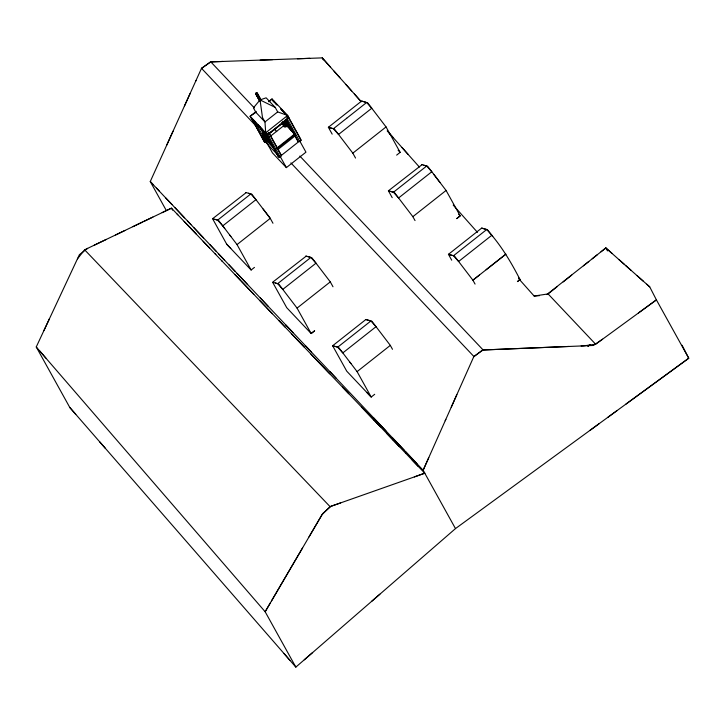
<?xml version="1.0" encoding="UTF-8"?>
<svg xmlns="http://www.w3.org/2000/svg" width="725" height="725" viewBox="0 0 725 725"><rect width="100%" height="100%" fill="white"/><g stroke="black" fill="none" stroke-linecap="round" stroke-linejoin="round"><path stroke-width="1.09" d="M255.653 93.77L256.188 92.782L257.212 93.09L260.946 99.823L260.402 100.793L259.387 100.503L255.653 93.77L259.777 100.847M259.387 100.503L255.708 93.208M260.882 100.367L257.212 93.09M266.202 132.956L265.966 134.261L252.028 119.516L253.125 119.77M625.865 265.712L649.736 286.892L656.406 299.878L595.651 344.239L583.688 345.861L483.122 349.976L473.869 356.483L423.137 470.244L455.481 528.597L295.845 667.118L69.818 407.513L36.25 346.958L79.397 254.683L84.363 250.886M195.723 81.127L195.977 80.557M445.213 420.745L445.839 419.349M451.231 407.242L456.85 394.645M428.756 457.647L423.137 470.244L411.682 458.127M173.021 131.261L150.256 181.549L166.152 210.232M184.404 106.122L190.095 93.543M166.759 145.073L201.514 68.331L210.812 61.888L322.244 57.882L361.24 101.718M77.439 258.879L84.626 249.808L106.294 239.413M43.899 330.609L49.49 318.647M270.244 603.055L265.16 611.755L295.845 667.118M271.549 600.844L322.707 513.545L331.108 506.249L424.796 473.235L412.126 459.994M302.579 547.882L265.16 611.755L36.25 346.958M309.049 536.844L321.982 514.768L330.047 506.621L340.569 502.914M259.831 100.159L253.415 107.871L255.907 112.357L264.969 121.945L265.712 132.775L266.963 135.022L288.885 117.713L287.399 116.136M282.025 122.915L284.173 126.784L285.895 126.848L287.091 125.507M264.598 142.245L251.222 117.668L264.598 142.245L266.32 142.29L267.525 140.967M265.685 133.799L267.398 133.853L268.603 132.521L281.463 155.712L280.258 157.044L278.536 156.99L265.16 132.412L278.536 156.99M287.662 115.683L288.178 117.069L286.973 118.392L299.833 141.583L301.038 140.26L300.522 138.874L287.635 115.465L272.029 98.953L268.522 101.718M269.31 101.636L272.029 98.953L273.271 101.192M256.052 94.114L257.148 93.634M259.441 99.941L260.946 99.823M304.246 659.822L312.647 652.527M371.463 601.505L379.864 594.201M519.046 279.071L534.135 296.036L548.091 293.924L556.918 286.892M563.189 281.898L571.717 275.101M583.398 265.812L597.309 254.729M601.043 251.756L605.837 247.941L612.108 253.496M588.782 261.526L546.84 294.558M592.216 258.78L605.837 247.941L624.651 264.643M587.857 346.36L589.561 345M588.31 345.997L590.059 344.602M256.242 111.414L250.098 116.263L251.348 118.501L266.963 135.022M255.907 112.357L250.098 116.263L265.712 132.775L287.635 115.465L277.693 111.904L264.969 121.945L262.477 117.459L260.112 100.458M262.776 133.663L264.589 132.222M262.758 135.086L265.314 133.074M263.945 135.031L265.649 133.681M268.25 134.216L287.816 118.755L286.919 117.486M269.048 133.817L286.928 119.707M267.099 138.847L283.837 125.633M276.66 148.217L294.522 134.107M277.167 148.679L295.039 134.569M277.72 149.676L295.691 135.466M281.273 155.476L300.657 140.17L300.141 141.692L305.95 152.168L286.375 167.62L272.437 152.875L266.628 142.399L264.453 140.931L278.763 156.074M246.192 192.605L212.588 218.723L226.689 244.162L230.758 248.476M365.608 102.207L361.603 101.074L328.38 127.292L332.177 134.143M217.618 220.155L250.832 193.928L255.97 199.656L222.756 225.883L217.618 220.155L214.582 219.294M254.448 267.398L251.131 270.017L237.03 244.588L270.253 218.361L251.802 194.2L248.512 193.267M355.54 158.05L352.83 153.156L386.044 126.929L367.602 102.778L364.312 101.844M396.647 155.123L400.146 152.359L386.044 126.929M306.222 256.115L272.618 282.243L286.719 307.672L311.161 333.527L314.487 330.908M422.022 164.693L388.419 190.811L392.216 197.662M393.448 192.243L426.672 166.016L431.801 171.743L398.587 197.97L393.448 192.243L391.128 191.581M415.035 220.581L412.86 216.675L446.083 190.448L427.641 166.288L425.638 165.717M314.659 330.772L311.161 333.527L297.06 308.098L278.618 283.946L275.328 283.013M456.687 218.642L460.185 215.887L446.083 190.448M367.874 320.097L365.871 319.517L332.648 345.752L346.749 371.182L371.2 397.055L374.698 394.291M517.414 281.608L520.015 279.551C510.853 261.68 500.477 244.289 486.711 229.535L481.672 228.094L448.449 254.33L451.702 260.193M367.122 392.733L371.2 397.055L357.099 371.617L390.313 345.381L371.88 321.238L368.581 320.296M475.065 284.091L472.899 280.185L505.923 254.122L492.828 264.444M310.871 257.447L277.648 283.665L282.786 289.402L316.009 263.175L310.871 257.447L305.841 256.007M297.06 308.098L330.283 281.871L311.841 257.728L307.835 256.577M456.859 218.506L460.185 215.887L458.653 214.265M486.711 229.535L453.487 255.753L458.617 261.489L491.84 235.263M337.687 347.184L370.91 320.958L376.039 326.685L342.816 352.912L337.687 347.184L332.648 345.752L335.358 346.523M479.506 274.974L472.899 280.185L454.457 256.034L448.449 254.33L452.454 255.463M486.103 269.754L492.71 264.543M517.541 281.508L520.015 279.551L518.819 278.192M473.706 356.836L482.524 350.003L568.79 346.459M86.021 249.618L87.671 248.349M638.462 312.983L656.406 299.878L688.75 358.232L625.947 404.097M455.481 528.597L688.75 358.232L682.08 345.245M590.059 430.315L599.031 423.763M608.003 417.201L616.975 410.649M201.477 68.404L210.531 61.897L222.938 61.444M602.575 339.2L593.44 345.453L581.115 345.961M143.55 221.56L152.857 217.092M162.173 212.633L171.481 208.157L177.815 214.79M115.61 234.954L124.918 230.487M94.277 245.186L171.481 208.157L172.577 210.141M132.874 226.671L142.526 222.049M414.383 476.914L424.705 473.153M260.221 99.86L266.138 97.821L275.201 107.409L277.693 111.904M534.135 296.036L539.518 295.655M260.184 60.121L272.591 59.668M297.422 58.779L309.838 58.326M285.795 119.308L298.111 141.529L299.833 141.583M273.171 101.708L274.267 101.962L276.587 104.418M287.109 116.453L288.206 116.716L281.237 109.339M279.515 156.872L280.566 157.153L286.375 167.62M212.969 218.832L215.298 219.494M273.008 282.351L276.615 283.375M361.603 101.074L363.606 101.636M332.385 128.443L328.38 127.292L330.382 127.872M423.636 165.155L426.672 166.016M390.422 191.382L388.419 190.811L394.418 192.524L412.86 216.675M331.098 128.071L334.388 129.014L352.83 153.156M421.642 164.584L424.352 165.354M245.802 192.497L249.808 193.629M216.585 219.865L218.587 220.436L224.732 228.484M369.877 320.667L365.871 319.517M336.654 346.885L338.657 347.456L350.945 363.56M481.672 228.094L487.408 229.734L492.719 236.404M260.502 100.15L275.201 107.409M618.923 259.55L630.922 270.198M637.193 275.763L643.465 281.327M646.718 284.218L649.736 286.892M177.136 214.083L189.832 227.36M190.476 228.049L215.805 254.547M221.569 260.583L240.609 280.502M241.144 281.064L266.002 307.074M266.474 307.572L316.789 360.216M317.142 360.588L329.803 373.828M342.463 387.087L348.798 393.72M361.467 406.97L373.928 420.011M374.127 420.219L380.462 426.853M386.615 433.287L392.968 439.939M393.131 440.102L399.466 446.736M405.665 453.225L418.361 466.51M184.141 221.415L196.176 234.012M203.145 241.298L209.48 247.932M215.216 253.931L222.14 261.181M234.809 274.431L246.962 287.154M247.47 287.689L253.804 294.323M260.139 300.938L272.355 313.726M279.134 320.822L285.478 327.455M291.396 333.645L297.748 340.297M298.138 340.696L304.473 347.329M310.798 353.954L367.575 413.359M367.802 413.603L405.792 453.361M330.047 506.621L84.626 249.808M548.091 293.924L595.651 344.239M398.107 150.211L400.146 152.359M275.5 103.557L276.986 105.125M280.702 109.058L285.913 114.568M284.381 120.495L290.58 127.047M284.345 121.238L292.084 129.431M285.668 123.06L287.218 124.691M290.118 129.023L293.879 133.001M282.804 121.293L293.652 132.766M283.149 121.909L294.767 134.207M210.812 61.888L254.285 107.88M274.612 129.376L276.714 131.606M299.851 156.074L483.122 349.976M257.774 124.682L262.414 129.594M264.263 134.723L268.468 139.173M201.514 68.331L256.55 126.558M290.897 162.898L473.869 356.483M262.939 134.125L271.458 143.133M263.275 134.732L268.703 140.469M262.74 135.43L272.808 146.087M267.942 141.348L272.582 146.26M261.707 135.539L274.875 149.468M226.689 244.162L251.131 270.017M153.029 184.485L150.256 181.549L159.337 191.164M156.455 188.119L184.567 217.853M187.467 220.917L203.498 237.882M405.366 451.448L416.929 463.683M165.644 197.834L171.961 204.513M175.06 207.794L190.883 224.532M209.806 244.552L216.113 251.231M228.728 264.571L235.045 271.25M247.66 284.608L193.666 227.478M260.275 297.948L292.9 332.467M285.505 324.646L410.731 457.131M385.927 430.886L373.52 417.754M392.125 437.438L404.532 450.569M330.111 371.825L336.309 378.396M218.47 253.723L224.677 260.293M237.084 273.407L268.096 306.222M305.298 345.58L311.505 352.151M330.582 67.253L322.244 57.882L323.341 59.867M345.789 84.354L351.679 90.969M354.425 94.06L360.379 100.748M402.094 147.637L408.057 154.325M387.195 130.881L419.367 167.04M453.207 205.075L477.485 232.362M389.198 133.137L392.877 137.279M334.017 71.113L339.907 77.738M518.647 278.001L520.015 279.551M69.818 407.513L75.772 414.347M99.561 441.67L105.506 448.503M283.946 653.452L289.891 660.276M39.775 351.036L45.874 358.087M263.112 209.008L270.253 218.361L272.962 223.255M229.888 235.235L237.03 244.588M222.756 225.883L230.885 236.531M433.786 174.335L439.939 182.401M349.958 362.255L357.099 371.617M605.837 247.941L607.487 250.904M288.178 117.069L301.038 140.26M286.348 119.852L298.111 141.529M273.724 100.929L274.793 102.859M284.436 120.259L286.04 123.159M284.417 120.676L285.487 122.607M283.212 122.008L285.895 126.848M282.043 122.498L284.173 126.784M256.813 92.727L260.547 99.461M256.668 94.06L260.402 100.793M390.313 345.381L392.488 349.296M269.156 133.074L281.463 155.712M267.398 133.853L280.258 157.044M261.109 128.95L265.93 137.65M259.487 126.467L265.377 137.097M254.529 121.03L266.32 142.29M330.283 281.871L332.993 286.765M346.704 118.238L333.418 128.733L338.548 134.46L371.771 108.233L366.642 102.497L346.704 118.238"/></g></svg>
